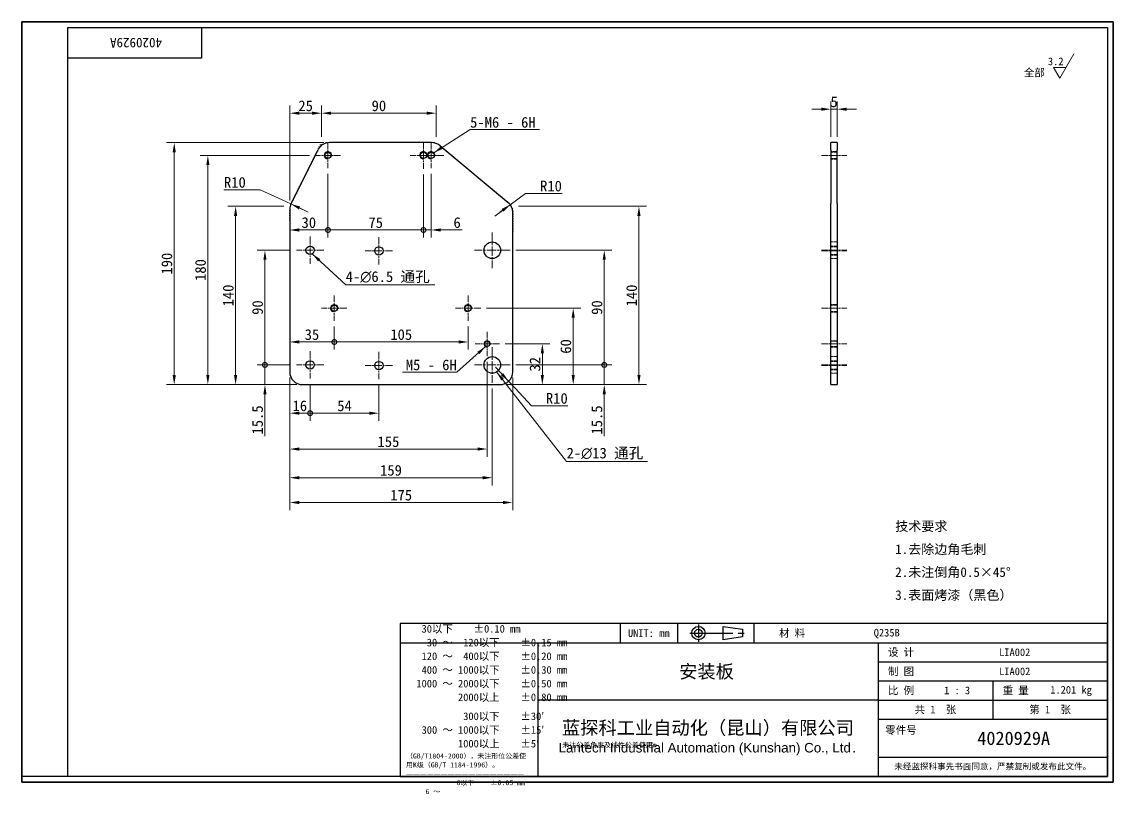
# Model space of a CAD drawing. Header units: millimetres. Extents: x 18 to 875, y 7 to 614.
import ezdxf
from ezdxf.enums import TextEntityAlignment as Align

# ---------------------------------------------------------------- set-up
doc = ezdxf.new("R2010")
doc.units = ezdxf.units.MM
doc.header["$LTSCALE"] = 3
for name, pattern in [('CHAIN', [0.3543, 0.2362, -0.0295, 0.0591, -0.0295]), ('DASHED', [0.2067, 0.1654, -0.0413]), ('DOTTED', [0.0482, 0.0069, -0.0413])]:
    doc.linetypes.add(name, pattern=pattern)
for name, color, linetype, lineweight in [('1', 7, 'Continuous', 18), ('可见 (ISO)', 7, 'Continuous', 25), ('可见窄的 (ISO)', 7, 'Continuous', 18), ('图框 (ISO)', 7, 'Continuous', 35), ('标题 (ISO)', 7, 'Continuous', 25), ('草图几何图元 (ISO)', 7, 'Continuous', 18)]:
    doc.layers.add(name, color=color, linetype=linetype, lineweight=lineweight)
for name, color, linetype, lineweight, true_color in [('中心标记 (ISO)', 1, 'CHAIN', 18, 0xc2ff0000), ('中心线 (ISO)', 1, 'CHAIN', 18, 0xc2ff0000), ('尺寸 (ISO)', 7, 'Continuous', 18, 0xc2008000), ('符号 (ISO)', 7, 'Continuous', 18, 0xc2008000), ('隐藏 (ISO)', 5, 'DASHED', 18, 0xc20000ff)]:
    doc.layers.add(name, color=color, linetype=linetype, lineweight=lineweight, true_color=true_color)
doc.styles.add('文本样式164', font='SimSun.ttf')
doc.styles.add('文本样式165', font='SimSun.ttf')
doc.styles.add('文本样式74', font='SimSun.ttf')
doc.styles.add('最新国标', font='simfang.ttf')
doc.styles.add('注释文本 (ISO)', font='simfang.ttf')
doc.dimstyles.new('默认 (GB)', dxfattribs={"dimscale": 3, "dimtxt": 2.8, "dimasz": 2.5, "dimexe": 2, "dimexo": 1.5, "dimgap": 0.5, "dimtad": 1, "dimtoh": 1, "dimdsep": 46, "dimtxsty": '最新国标', "dimcen": 0.09, "dimdle": 10, "dimaunit": 1, "dimadec": 3, "dimazin": 2, "dimtfac": 0.535714, "dimtmove": 0, "dimatfit": 3, "dimfxl": 1, "dimtolj": 1, "dimtzin": 0, "dimlwd": -1, "dimlwe": -1, "dimarcsym": 0})
doc.dimstyles.new('默认 (GB)$7', dxfattribs={"dimscale": 3, "dimtxt": 2.8, "dimasz": 2.5, "dimexe": 2, "dimexo": 1.5, "dimgap": 0.5, "dimtad": 1, "dimtoh": 1, "dimdsep": 46, "dimtxsty": '最新国标', "dimcen": 0.09, "dimdle": 10, "dimaunit": 1, "dimadec": 3, "dimazin": 2, "dimtfac": 0.535714, "dimtmove": 0, "dimatfit": 3, "dimfxl": 1, "dimtolj": 1, "dimtzin": 0, "dimlwd": -1, "dimlwe": -1, "dimarcsym": 0})

# ---------------------------------------------------------------- blocks, each defined once
blk = doc.blocks.new('图框 最新国标')
at = {"layer": '图框 (ISO)'}
for p, q in [((6, 7), (6, 204.5)), ((6, 204.5), (291.5, 204.5)), ((291.5, 204.5), (291.5, 5.5)), ((6, 7), (6, 5.5)), ((6, 7), (6, 5.5)), ((291.5, 5.5), (6, 5.5))]:
    blk.add_line(p, q, dxfattribs=at)
at = {"layer": '图框 (ISO)', "color": 7, "linetype": 'Continuous', "lineweight": 25}
for p, q in [((18, 203), (290, 203)), ((18, 7), (18, 203)), ((18, 203), (290, 203)), ((53, 203), (53, 195)), ((290, 203), (290, 7)), ((290, 203), (290, 7)), ((53, 195), (18, 195)), ((290, 7), (6, 7)), ((290, 7), (18, 7))]:
    blk.add_line(p, q, dxfattribs=at)
at = {"layer": '图框 (ISO)', "style": '文本样式74'}
blk.add_attdef('零件代号_001', (42.68, 200.25), '', height=2.5, rotation=180, dxfattribs=at)
blk = doc.blocks.new('标题栏 最新国标')
at = {"layer": '标题 (ISO)'}
for p, q in [((381.98, -183.84), (196.98, -183.84)), ((196.98, -183.84), (196.98, -223.84)), ((254.48, -183.84), (254.48, -188.84)), ((269.48, -183.84), (269.48, -188.84)), ((281.48, -188.09), (281.48, -184.59)), ((281.48, -184.59), (286.48, -185.34)), ((286.48, -185.34), (286.48, -187.34)), ((289.48, -183.84), (289.48, -188.84)), ((381.98, -223.84), (381.98, -183.84)), ((383.48, -183.84), (383.48, -225.34)), ((286.48, -187.34), (281.48, -188.09)), ((196.98, -188.84), (381.98, -188.84)), ((232.98, -188.84), (232.98, -223.84)), ((321.98, -188.84), (321.98, -223.84)), ((321.98, -193.84), (381.98, -193.84)), ((321.98, -198.84), (381.98, -198.84)), ((351.98, -198.84), (351.98, -208.84)), ((321.98, -203.84), (232.98, -203.84)), ((321.98, -203.84), (381.98, -203.84)), ((321.98, -208.84), (381.98, -208.84)), ((321.98, -218.84), (381.98, -218.84)), ((196.98, -223.84), (381.98, -223.84)), ((383.48, -225.34), (196.98, -225.34))]:
    blk.add_line(p, q, dxfattribs=at)
at = {"layer": '标题 (ISO)', "linetype": 'CHAIN', "ltscale": 5.000333}
blk.add_line((274.98, -184.09), (274.98, -188.59), dxfattribs=at)
at = {"layer": '标题 (ISO)', "linetype": 'CHAIN', "ltscale": 15.834605}
blk.add_line((272.73, -186.34), (286.98, -186.34), dxfattribs=at)
at = {"layer": '标题 (ISO)'}
for radius in [1.75, 1]:
    blk.add_circle((274.98, -186.34), radius, dxfattribs=at)
at = {"layer": '1', "style": '文本样式164'}
for s, p in [('UNIT: mm', (261.98, -186.34)), ('材 料', (299.48, -186.34)), ('设 计', (327.98, -191.34)), ('制 图', (327.98, -196.34)), ('比 例', (327.98, -201.34)), ('重 量', (357.98, -201.34)), ('共 1  张', (336.98, -206.34)), ('第 1  张', (366.98, -206.34))]:
    blk.add_text(s, height=2, dxfattribs=at).set_placement(p, align=Align.MIDDLE_CENTER)
at = {"layer": '标题 (ISO)', "char_height": 2, "style": '注释文本 (ISO)'}
for s, insert, attachment_point, line_spacing_factor in [('   30以下    ±0.10 mm\\P    30 ～  120以下    ±0.15 mm\\P   120 ～  400以下    ±0.20 mm\\P   400 ～ 1000以下    ±0.30 mm\\P  1000 ～ 2000以下    ±0.50 mm\\P          2000以上    ±0.80 mm\\P\\H0.38462x;\\P\\H2.6x;           300以下    ±30′\\P   300 ～ 1000以下    ±15′\\P          1000以上    ±5′}{\\fSimSun|b0|i0|c134|p2;\\H0.65x;      未注公差角度及线性公差使用m\\P（GB/T1804-2000），未注形位公差使\\P用K级（GB/T 1184-1996）。\\P—————————————————\\P             6以下    ±0.05 mm\\P     6 ～', (198.48, -206.34), 4, 1.075116), ('{\\fMicrosoft YaHei|b0|i0|c134|p34;\\H1.75x;蓝探科工业自动化（昆山）有限公司\\P\\fArial|b0|i0|c0|p34;\\H0.71429x;Lantech Industrial Automation (Kunshan) Co., Ltd\\fFangSong|b0|i0|c134|p49;.\\H1.15195x; }', (277.48, -213.84), 5, 0.978695)]:
    blk.add_mtext(s, dxfattribs=dict(at, insert=insert, attachment_point=attachment_point, line_spacing_factor=line_spacing_factor))
at = {"layer": '标题 (ISO)', "attachment_point": 5, "style": '注释文本 (ISO)'}
for s, insert, char_height in [('\\fFangSong|b0|i0;零件号', (327.98, -211.84), 2), ('\\fSimSun|b0|i0;{\\H1.6000;未经蓝探科事先书面同意，严禁复制或发布此文件。}', (351.98, -221.34), 1.6)]:
    blk.add_mtext(s, dxfattribs=dict(at, insert=insert, char_height=char_height))
at = {"layer": '标题 (ISO)'}
for tag, p, height, style in [('材料_001', (320.84, -187.21), 2, '注释文本 (ISO)'), ('设计人_001', (353.65, -192.33), 2, '注释文本 (ISO)'), ('库存编号_001', (269.94, -198.13), 3.5, '文本样式165'), ('设计人_001', (353.65, -197.33), 2, '注释文本 (ISO)'), ('视图比例_001', (339.26, -202.33), 2, '注释文本 (ISO)'), ('质量\\P3;_001', (367.02, -202.16), 2, '注释文本 (ISO)'), ('零件代号_001', (347.93, -215.59), 3.5, '文本样式165')]:
    blk.add_attdef(tag, p, '', height=height, dxfattribs=dict(at, style=style))
blk = doc.blocks.new('_DotSmall')
at = {"color": 0, "linetype": 'ByBlock', "const_width": 0.5}
blk.add_lwpolyline([(-0.0625, 0, 1), (0.0625, 0, 1)], format="xyb", close=True, dxfattribs=at)
blk = doc.blocks.new('*D5')
at = {"layer": 'Defpoints', "color": 0}
for p in [(228.23, 338.63), (244.23, 333.38), (244.23, 306.21)]:
    blk.add_point(p, dxfattribs=at)
at = {"layer": '尺寸 (ISO)', "color": 116, "true_color": 0x000000}
for p, q in [((228.23, 334.13), (228.23, 300.21)), ((244.23, 328.88), (244.23, 300.21)), ((235.73, 306.21), (244.23, 306.21))]:
    blk.add_line(p, q, dxfattribs=at)
blk.add_solid([(235.73, 307.46), (235.73, 304.96), (228.23, 306.21)], dxfattribs=at)
at = {"layer": '尺寸 (ISO)', "color": 116, "true_color": 0x000000, "xscale": 7.5, "yscale": 7.5, "zscale": 7.5}
blk.add_blockref('_DotSmall', (244.23, 306.21), dxfattribs=at)
at = {"layer": '尺寸 (ISO)', "insert": (236.2, 311.96), "char_height": 8.4, "attachment_point": 5, "style": '最新国标'}
blk.add_mtext('\\A1;16', dxfattribs=at)
blk = doc.blocks.new('*D7')
at = {"layer": 'Defpoints', "color": 0}
for p in [(244.23, 333.38), (298.23, 332.88), (298.23, 306.21)]:
    blk.add_point(p, dxfattribs=at)
at = {"layer": '尺寸 (ISO)', "color": 116, "true_color": 0x000000}
for p, q in [((244.23, 328.88), (244.23, 300.21)), ((298.23, 328.38), (298.23, 300.21)), ((244.23, 306.21), (290.73, 306.21))]:
    blk.add_line(p, q, dxfattribs=at)
blk.add_solid([(290.73, 307.46), (290.73, 304.96), (298.23, 306.21)], dxfattribs=at)
at = {"layer": '尺寸 (ISO)', "color": 116, "true_color": 0x000000, "xscale": 7.5, "yscale": 7.5, "zscale": 7.5, "rotation": 180}
blk.add_blockref('_DotSmall', (244.23, 306.21), dxfattribs=at)
at = {"layer": '尺寸 (ISO)', "insert": (271.26, 311.96), "char_height": 8.4, "attachment_point": 5, "style": '最新国标'}
blk.add_mtext('\\A1;54', dxfattribs=at)
blk = doc.blocks.new('*D8')
at = {"layer": 'Defpoints', "color": 0}
for p in [(263.23, 378.68), (263.23, 362.14), (228.23, 338.63)]:
    blk.add_point(p, dxfattribs=at)
at = {"layer": '尺寸 (ISO)', "color": 116, "true_color": 0x000000}
for p, q in [((263.23, 374.18), (263.23, 356.14)), ((235.73, 362.14), (263.23, 362.14))]:
    blk.add_line(p, q, dxfattribs=at)
blk.add_solid([(235.73, 363.39), (235.73, 360.89), (228.23, 362.14)], dxfattribs=at)
at = {"layer": '尺寸 (ISO)', "color": 116, "true_color": 0x000000, "xscale": 7.5, "yscale": 7.5, "zscale": 7.5}
blk.add_blockref('_DotSmall', (263.23, 362.14), dxfattribs=at)
at = {"layer": '尺寸 (ISO)', "insert": (245.7, 367.88), "char_height": 8.4, "attachment_point": 5, "style": '最新国标'}
blk.add_mtext('\\A1;35', dxfattribs=at)
blk = doc.blocks.new('*D9')
at = {"layer": 'Defpoints', "color": 0}
for p in [(263.23, 378.68), (368.23, 378.68), (368.23, 362.14)]:
    blk.add_point(p, dxfattribs=at)
at = {"layer": '尺寸 (ISO)', "color": 116, "true_color": 0x000000}
for p, q in [((263.23, 374.18), (263.23, 356.14)), ((368.23, 374.18), (368.23, 356.14)), ((263.23, 362.14), (360.73, 362.14))]:
    blk.add_line(p, q, dxfattribs=at)
blk.add_solid([(360.73, 363.39), (360.73, 360.89), (368.23, 362.14)], dxfattribs=at)
at = {"layer": '尺寸 (ISO)', "color": 116, "true_color": 0x000000, "xscale": 7.5, "yscale": 7.5, "zscale": 7.5, "rotation": 180}
blk.add_blockref('_DotSmall', (263.23, 362.14), dxfattribs=at)
at = {"layer": '尺寸 (ISO)', "insert": (315.76, 367.88), "char_height": 8.4, "attachment_point": 5, "style": '最新国标'}
blk.add_mtext('\\A1;105', dxfattribs=at)
blk = doc.blocks.new('*D10')
at = {"layer": 'Defpoints', "color": 0}
for p in [(383.23, 351.07), (228.23, 338.63), (383.23, 278.06)]:
    blk.add_point(p, dxfattribs=at)
at = {"layer": '尺寸 (ISO)', "color": 116, "true_color": 0x000000}
for p, q in [((383.23, 346.57), (383.23, 272.06)), ((228.23, 334.13), (228.23, 272.06)), ((235.73, 278.06), (375.73, 278.06))]:
    blk.add_line(p, q, dxfattribs=at)
for points in [[(235.73, 279.31), (235.73, 276.81), (228.23, 278.06)], [(375.73, 279.31), (375.73, 276.81), (383.23, 278.06)]]:
    blk.add_solid(points, dxfattribs=at)
at = {"layer": '尺寸 (ISO)', "insert": (305.73, 283.81), "char_height": 8.4, "attachment_point": 5, "style": '最新国标'}
blk.add_mtext('\\A1;155', dxfattribs=at)
blk = doc.blocks.new('*D11')
at = {"layer": 'Defpoints', "color": 0}
for p in [(228.23, 338.63), (387.23, 330.13), (387.23, 255.55)]:
    blk.add_point(p, dxfattribs=at)
at = {"layer": '尺寸 (ISO)', "color": 116, "true_color": 0x000000}
for p, q in [((228.23, 334.13), (228.23, 249.55)), ((387.23, 325.63), (387.23, 249.55)), ((235.73, 255.55), (379.73, 255.55))]:
    blk.add_line(p, q, dxfattribs=at)
for points in [[(235.73, 256.8), (235.73, 254.3), (228.23, 255.55)], [(379.73, 256.8), (379.73, 254.3), (387.23, 255.55)]]:
    blk.add_solid(points, dxfattribs=at)
at = {"layer": '尺寸 (ISO)', "insert": (307.73, 261.3), "char_height": 8.4, "attachment_point": 5, "style": '最新国标'}
blk.add_mtext('\\A1;159', dxfattribs=at)
blk = doc.blocks.new('*D12')
at = {"layer": 'Defpoints', "color": 0}
for p in [(208.79, 344.13), (233.48, 344.13), (238.23, 328.63)]:
    blk.add_point(p, dxfattribs=at)
at = {"layer": '尺寸 (ISO)', "color": 116, "true_color": 0x000000}
for p, q in [((208.79, 344.13), (208.79, 359.13)), ((228.98, 344.13), (202.79, 344.13)), ((208.79, 344.13), (208.79, 328.63)), ((233.73, 328.63), (202.79, 328.63)), ((208.79, 321.13), (208.79, 288.22))]:
    blk.add_line(p, q, dxfattribs=at)
blk.add_solid([(207.54, 321.13), (210.04, 321.13), (208.79, 328.63)], dxfattribs=at)
at = {"layer": '尺寸 (ISO)', "color": 116, "true_color": 0x000000, "xscale": 7.5, "yscale": 7.5, "zscale": 7.5, "rotation": 270}
blk.add_blockref('_DotSmall', (208.79, 344.13), dxfattribs=at)
at = {"layer": '尺寸 (ISO)', "insert": (203.02, 300.93), "char_height": 8.4, "attachment_point": 5, "rotation": 90, "style": '最新国标'}
blk.add_mtext('\\A1;15.5', dxfattribs=at)
blk = doc.blocks.new('*D13')
at = {"layer": 'Defpoints', "color": 0}
for p in [(208.79, 434.13), (233.48, 434.13), (233.48, 344.13)]:
    blk.add_point(p, dxfattribs=at)
at = {"layer": '尺寸 (ISO)', "color": 116, "true_color": 0x000000}
for p, q in [((228.98, 434.13), (202.79, 434.13)), ((208.79, 344.13), (208.79, 426.63)), ((228.98, 344.13), (202.79, 344.13))]:
    blk.add_line(p, q, dxfattribs=at)
blk.add_solid([(207.54, 426.63), (210.04, 426.63), (208.79, 434.13)], dxfattribs=at)
at = {"layer": '尺寸 (ISO)', "color": 116, "true_color": 0x000000, "xscale": 7.5, "yscale": 7.5, "zscale": 7.5, "rotation": 270}
blk.add_blockref('_DotSmall', (208.79, 344.13), dxfattribs=at)
at = {"layer": '尺寸 (ISO)', "insert": (203.04, 389.13), "char_height": 8.4, "attachment_point": 5, "rotation": 90, "style": '最新国标'}
blk.add_mtext('\\A1;90', dxfattribs=at)
blk = doc.blocks.new('*D14')
at = {"layer": 'Defpoints', "color": 0}
for p in [(185.77, 468.63), (228.23, 468.63), (238.23, 328.63)]:
    blk.add_point(p, dxfattribs=at)
at = {"layer": '尺寸 (ISO)', "color": 116, "true_color": 0x000000}
for p, q in [((223.73, 468.63), (179.77, 468.63)), ((185.77, 336.13), (185.77, 461.13)), ((233.73, 328.63), (179.77, 328.63))]:
    blk.add_line(p, q, dxfattribs=at)
for points in [[(184.52, 461.13), (187.02, 461.13), (185.77, 468.63)], [(184.52, 336.13), (187.02, 336.13), (185.77, 328.63)]]:
    blk.add_solid(points, dxfattribs=at)
at = {"layer": '尺寸 (ISO)', "insert": (180.02, 398.63), "char_height": 8.4, "attachment_point": 5, "rotation": 90, "style": '最新国标'}
blk.add_mtext('\\A1;140', dxfattribs=at)
blk = doc.blocks.new('*D15')
at = {"layer": 'Defpoints', "color": 0}
for p in [(164, 508.63), (248.27, 508.63), (238.23, 328.63)]:
    blk.add_point(p, dxfattribs=at)
at = {"layer": '尺寸 (ISO)', "color": 116, "true_color": 0x000000}
for p, q in [((243.77, 508.63), (158, 508.63)), ((164, 336.13), (164, 501.13)), ((233.73, 328.63), (158, 328.63))]:
    blk.add_line(p, q, dxfattribs=at)
for points in [[(162.75, 501.13), (165.25, 501.13), (164, 508.63)], [(162.75, 336.13), (165.25, 336.13), (164, 328.63)]]:
    blk.add_solid(points, dxfattribs=at)
at = {"layer": '尺寸 (ISO)', "insert": (158.26, 418.63), "char_height": 8.4, "attachment_point": 5, "rotation": 90, "style": '最新国标'}
blk.add_mtext('\\A1;180', dxfattribs=at)
blk = doc.blocks.new('*D16')
at = {"layer": 'Defpoints', "color": 0}
for p in [(392.79, 360.63), (426.51, 360.63), (393.23, 328.63)]:
    blk.add_point(p, dxfattribs=at)
at = {"layer": '尺寸 (ISO)', "color": 116, "true_color": 0x000000}
for p, q in [((397.29, 360.63), (432.51, 360.63)), ((426.51, 336.13), (426.51, 353.13)), ((397.73, 328.63), (432.51, 328.63))]:
    blk.add_line(p, q, dxfattribs=at)
for points in [[(425.26, 353.13), (427.76, 353.13), (426.51, 360.63)], [(425.26, 336.13), (427.76, 336.13), (426.51, 328.63)]]:
    blk.add_solid(points, dxfattribs=at)
at = {"layer": '尺寸 (ISO)', "insert": (420.76, 344.63), "char_height": 8.4, "attachment_point": 5, "rotation": 90, "style": '最新国标'}
blk.add_mtext('\\A1;32', dxfattribs=at)
blk = doc.blocks.new('*D17')
at = {"layer": 'Defpoints', "color": 0}
for p in [(401.23, 344.13), (475.12, 344.13), (393.23, 328.63)]:
    blk.add_point(p, dxfattribs=at)
at = {"layer": '尺寸 (ISO)', "color": 116, "true_color": 0x000000}
for p, q in [((475.12, 344.13), (475.12, 359.13)), ((405.73, 344.13), (481.12, 344.13)), ((475.12, 344.13), (475.12, 328.63)), ((397.73, 328.63), (481.12, 328.63)), ((475.12, 321.13), (475.12, 288.19))]:
    blk.add_line(p, q, dxfattribs=at)
blk.add_solid([(473.87, 321.13), (476.37, 321.13), (475.12, 328.63)], dxfattribs=at)
at = {"layer": '尺寸 (ISO)', "color": 116, "true_color": 0x000000, "xscale": 7.5, "yscale": 7.5, "zscale": 7.5, "rotation": 270}
blk.add_blockref('_DotSmall', (475.12, 344.13), dxfattribs=at)
at = {"layer": '尺寸 (ISO)', "insert": (469.35, 300.89), "char_height": 8.4, "attachment_point": 5, "rotation": 90, "style": '最新国标'}
blk.add_mtext('\\A1;15.5', dxfattribs=at)
blk = doc.blocks.new('*D18')
at = {"layer": 'Defpoints', "color": 0}
for p in [(401.23, 434.13), (475.12, 434.13), (401.23, 344.13)]:
    blk.add_point(p, dxfattribs=at)
at = {"layer": '尺寸 (ISO)', "color": 116, "true_color": 0x000000}
for p, q in [((405.73, 434.13), (481.12, 434.13)), ((475.12, 344.13), (475.12, 426.63)), ((405.73, 344.13), (481.12, 344.13))]:
    blk.add_line(p, q, dxfattribs=at)
blk.add_solid([(473.87, 426.63), (476.37, 426.63), (475.12, 434.13)], dxfattribs=at)
at = {"layer": '尺寸 (ISO)', "color": 116, "true_color": 0x000000, "xscale": 7.5, "yscale": 7.5, "zscale": 7.5, "rotation": 270}
blk.add_blockref('_DotSmall', (475.12, 344.13), dxfattribs=at)
at = {"layer": '尺寸 (ISO)', "insert": (469.37, 389.13), "char_height": 8.4, "attachment_point": 5, "rotation": 90, "style": '最新国标'}
blk.add_mtext('\\A1;90', dxfattribs=at)
blk = doc.blocks.new('*D19')
at = {"layer": 'Defpoints', "color": 0}
for p in [(403.23, 468.63), (502.34, 468.63), (393.23, 328.63)]:
    blk.add_point(p, dxfattribs=at)
at = {"layer": '尺寸 (ISO)', "color": 116, "true_color": 0x000000}
for p, q in [((407.73, 468.63), (508.34, 468.63)), ((502.34, 336.13), (502.34, 461.13)), ((397.73, 328.63), (508.34, 328.63))]:
    blk.add_line(p, q, dxfattribs=at)
for points in [[(501.09, 461.13), (503.59, 461.13), (502.34, 468.63)], [(501.09, 336.13), (503.59, 336.13), (502.34, 328.63)]]:
    blk.add_solid(points, dxfattribs=at)
at = {"layer": '尺寸 (ISO)', "insert": (496.59, 398.63), "char_height": 8.4, "attachment_point": 5, "rotation": 90, "style": '最新国标'}
blk.add_mtext('\\A1;140', dxfattribs=at)
blk = doc.blocks.new('*D20')
at = {"layer": 'Defpoints', "color": 0}
for p in [(137.62, 518.63), (259.41, 518.63), (238.23, 328.63)]:
    blk.add_point(p, dxfattribs=at)
at = {"layer": '尺寸 (ISO)', "color": 116, "true_color": 0x000000}
for p, q in [((254.91, 518.63), (131.62, 518.63)), ((137.62, 336.13), (137.62, 511.13)), ((233.73, 328.63), (131.62, 328.63))]:
    blk.add_line(p, q, dxfattribs=at)
for points in [[(136.37, 511.13), (138.87, 511.13), (137.62, 518.63)], [(136.37, 336.13), (138.87, 336.13), (137.62, 328.63)]]:
    blk.add_solid(points, dxfattribs=at)
at = {"layer": '尺寸 (ISO)', "insert": (131.87, 423.63), "char_height": 8.4, "attachment_point": 5, "rotation": 90, "style": '最新国标'}
blk.add_mtext('\\A1;190', dxfattribs=at)
blk = doc.blocks.new('*D21')
at = {"layer": 'Defpoints', "color": 0}
for p in [(253.23, 541.76), (253.23, 518.63), (228.23, 468.63)]:
    blk.add_point(p, dxfattribs=at)
at = {"layer": '尺寸 (ISO)', "color": 116, "true_color": 0x000000}
for p, q in [((228.23, 473.13), (228.23, 547.76)), ((235.73, 541.76), (245.73, 541.76)), ((253.23, 523.13), (253.23, 547.76))]:
    blk.add_line(p, q, dxfattribs=at)
for points in [[(235.73, 543.01), (235.73, 540.51), (228.23, 541.76)], [(245.73, 543.01), (245.73, 540.51), (253.23, 541.76)]]:
    blk.add_solid(points, dxfattribs=at)
at = {"layer": '尺寸 (ISO)', "insert": (240.73, 547.5), "char_height": 8.4, "attachment_point": 5, "style": '最新国标'}
blk.add_mtext('\\A1;25', dxfattribs=at)
blk = doc.blocks.new('*D22')
at = {"layer": 'Defpoints', "color": 0}
for p in [(343.23, 541.76), (253.23, 518.63), (343.23, 518.63)]:
    blk.add_point(p, dxfattribs=at)
at = {"layer": '尺寸 (ISO)', "color": 116, "true_color": 0x000000}
for p, q in [((253.23, 523.13), (253.23, 547.76)), ((260.73, 541.76), (335.73, 541.76)), ((343.23, 523.13), (343.23, 547.76))]:
    blk.add_line(p, q, dxfattribs=at)
for points in [[(260.73, 543.01), (260.73, 540.51), (253.23, 541.76)], [(335.73, 543.01), (335.73, 540.51), (343.23, 541.76)]]:
    blk.add_solid(points, dxfattribs=at)
at = {"layer": '尺寸 (ISO)', "insert": (298.23, 547.5), "char_height": 8.4, "attachment_point": 5, "style": '最新国标'}
blk.add_mtext('\\A1;90', dxfattribs=at)
blk = doc.blocks.new('*D23')
at = {"layer": 'Defpoints', "color": 0}
for p in [(657.96, 544.9), (652.96, 518.63), (657.96, 518.63)]:
    blk.add_point(p, dxfattribs=at)
at = {"layer": '尺寸 (ISO)', "color": 116, "true_color": 0x000000}
for p, q in [((652.96, 523.13), (652.96, 550.9)), ((657.96, 523.13), (657.96, 550.9)), ((645.46, 544.9), (637.96, 544.9)), ((652.96, 544.9), (657.96, 544.9)), ((665.46, 544.9), (672.96, 544.9))]:
    blk.add_line(p, q, dxfattribs=at)
for points in [[(645.46, 546.15), (645.46, 543.65), (652.96, 544.9)], [(665.46, 546.15), (665.46, 543.65), (657.96, 544.9)]]:
    blk.add_solid(points, dxfattribs=at)
at = {"layer": '尺寸 (ISO)', "insert": (655.46, 550.64), "char_height": 8.4, "attachment_point": 5, "style": '最新国标'}
blk.add_mtext('\\A1;5', dxfattribs=at)
blk = doc.blocks.new('表面粗糙度标识符号1')
at = {"layer": '符号 (ISO)'}
for p, q in [((277.54, 189.75), (281.24, 196.15)), ((275.93, 192.55), (277.54, 189.75)), ((275.93, 192.55), (279.16, 192.55))]:
    blk.add_line(p, q, dxfattribs=at)
at = {"layer": '符号 (ISO)', "char_height": 2, "attachment_point": 7, "style": '注释文本 (ISO)'}
for s, insert in [('3.2', (274.43, 193.11)), ('全部 ', (268.15, 189.99))]:
    blk.add_mtext(s, dxfattribs=dict(at, insert=insert))
blk = doc.blocks.new('*D25')
at = {"layer": 'Defpoints', "color": 0}
for p in [(393.23, 463.95), (401.28, 469.87)]:
    blk.add_point(p, dxfattribs=at)
at = {"layer": '尺寸 (ISO)', "color": 116, "true_color": 0x000000}
for p, q in [((401.28, 469.87), (407.33, 474.31)), ((413.37, 478.75), (407.33, 474.31)), ((442.02, 478.75), (413.37, 478.75)), ((395.24, 465.43), (389.2, 460.99)), ((393.23, 463.95), (401.28, 469.87))]:
    blk.add_line(p, q, dxfattribs=at)
blk.add_solid([(394.5, 466.44), (395.98, 464.42), (401.28, 469.87)], dxfattribs=at)
at = {"layer": '尺寸 (ISO)', "insert": (433.3, 484.5), "char_height": 8.4, "attachment_point": 5, "style": '最新国标'}
blk.add_mtext('\\A1;R10', dxfattribs=at)
blk = doc.blocks.new('*D26')
at = {"layer": 'Defpoints', "color": 0}
for p in [(378.19, 388.63), (450.73, 388.63), (393.23, 328.63)]:
    blk.add_point(p, dxfattribs=at)
at = {"layer": '尺寸 (ISO)', "color": 116, "true_color": 0x000000}
for p, q in [((382.69, 388.63), (456.73, 388.63)), ((450.73, 336.13), (450.73, 381.13)), ((397.73, 328.63), (456.73, 328.63))]:
    blk.add_line(p, q, dxfattribs=at)
for points in [[(449.48, 381.13), (451.98, 381.13), (450.73, 388.63)], [(449.48, 336.13), (451.98, 336.13), (450.73, 328.63)]]:
    blk.add_solid(points, dxfattribs=at)
at = {"layer": '尺寸 (ISO)', "insert": (444.98, 358.63), "char_height": 8.4, "attachment_point": 5, "rotation": 90, "style": '最新国标'}
blk.add_mtext('\\A1;60', dxfattribs=at)
blk = doc.blocks.new('*D27')
at = {"layer": 'Defpoints', "color": 0}
for p in [(393.23, 338.63), (400.04, 331.31)]:
    blk.add_point(p, dxfattribs=at)
at = {"layer": '尺寸 (ISO)', "color": 116, "true_color": 0x000000}
for p, q in [((394.93, 336.8), (389.82, 342.3)), ((393.23, 338.63), (400.04, 331.31)), ((400.04, 331.31), (405.14, 325.82)), ((417.94, 312.06), (405.14, 325.82)), ((446.58, 312.06), (417.94, 312.06))]:
    blk.add_line(p, q, dxfattribs=at)
blk.add_solid([(395.84, 337.65), (394.01, 335.95), (400.04, 331.31)], dxfattribs=at)
at = {"layer": '尺寸 (ISO)', "insert": (437.87, 317.81), "char_height": 8.4, "attachment_point": 5, "style": '最新国标'}
blk.add_mtext('\\A1;R10', dxfattribs=at)
blk = doc.blocks.new('*D28')
at = {"layer": 'Defpoints', "color": 0}
for p in [(228.23, 338.63), (403.23, 338.63), (403.23, 236.08)]:
    blk.add_point(p, dxfattribs=at)
at = {"layer": '尺寸 (ISO)', "color": 116, "true_color": 0x000000}
for p, q in [((228.23, 334.13), (228.23, 230.08)), ((403.23, 334.13), (403.23, 230.08)), ((235.73, 236.08), (395.73, 236.08))]:
    blk.add_line(p, q, dxfattribs=at)
for points in [[(235.73, 237.33), (235.73, 234.83), (228.23, 236.08)], [(395.73, 237.33), (395.73, 234.83), (403.23, 236.08)]]:
    blk.add_solid(points, dxfattribs=at)
at = {"layer": '尺寸 (ISO)', "insert": (315.73, 241.83), "char_height": 8.4, "attachment_point": 5, "style": '最新国标'}
blk.add_mtext('\\A1;175', dxfattribs=at)
blk = doc.blocks.new('*D29')
at = {"layer": 'Defpoints', "color": 0}
for p in [(229.16, 470.49), (238.23, 466.27)]:
    blk.add_point(p, dxfattribs=at)
at = {"layer": '尺寸 (ISO)', "color": 116, "true_color": 0x000000}
for p, q in [((176.5, 481.66), (205.14, 481.66)), ((205.14, 481.66), (222.36, 473.65)), ((229.16, 470.49), (222.36, 473.65)), ((238.23, 466.27), (229.16, 470.49)), ((235.96, 467.33), (242.76, 464.17))]:
    blk.add_line(p, q, dxfattribs=at)
blk.add_solid([(236.49, 468.46), (235.43, 466.19), (229.16, 470.49)], dxfattribs=at)
at = {"layer": '尺寸 (ISO)', "insert": (185.21, 487.41), "char_height": 8.4, "attachment_point": 5, "style": '最新国标'}
blk.add_mtext('\\A1;R10', dxfattribs=at)
blk = doc.blocks.new('*D30')
at = {"layer": 'Defpoints', "color": 0}
for p in [(258.23, 498.68), (228.23, 457.81), (258.23, 450.06)]:
    blk.add_point(p, dxfattribs=at)
at = {"layer": '尺寸 (ISO)', "color": 116, "true_color": 0x000000}
for p, q in [((258.23, 494.18), (258.23, 444.06)), ((228.23, 453.31), (228.23, 444.06)), ((235.73, 450.06), (258.23, 450.06))]:
    blk.add_line(p, q, dxfattribs=at)
blk.add_solid([(235.73, 451.31), (235.73, 448.81), (228.23, 450.06)], dxfattribs=at)
at = {"layer": '尺寸 (ISO)', "color": 116, "true_color": 0x000000, "xscale": 7.5, "yscale": 7.5, "zscale": 7.5}
blk.add_blockref('_DotSmall', (258.23, 450.06), dxfattribs=at)
at = {"layer": '尺寸 (ISO)', "insert": (243.23, 455.81), "char_height": 8.4, "attachment_point": 5, "style": '最新国标'}
blk.add_mtext('\\A1;30', dxfattribs=at)
blk = doc.blocks.new('*D31')
at = {"layer": 'Defpoints', "color": 0}
for p in [(258.23, 498.68), (333.23, 498.13), (333.23, 450.06)]:
    blk.add_point(p, dxfattribs=at)
at = {"layer": '尺寸 (ISO)', "color": 116, "true_color": 0x000000}
for p, q in [((258.23, 494.18), (258.23, 444.06)), ((333.23, 493.63), (333.23, 444.06)), ((258.23, 450.06), (333.23, 450.06))]:
    blk.add_line(p, q, dxfattribs=at)
at = {"layer": '尺寸 (ISO)', "color": 116, "true_color": 0x000000, "xscale": 7.5, "yscale": 7.5, "zscale": 7.5, "rotation": 180}
blk.add_blockref('_DotSmall', (258.23, 450.06), dxfattribs=at)
at = {"layer": '尺寸 (ISO)', "color": 116, "true_color": 0x000000, "xscale": 7.5, "yscale": 7.5, "zscale": 7.5}
blk.add_blockref('_DotSmall', (333.23, 450.06), dxfattribs=at)
at = {"layer": '尺寸 (ISO)', "insert": (295.73, 455.81), "char_height": 8.4, "attachment_point": 5, "style": '最新国标'}
blk.add_mtext('\\A1;75', dxfattribs=at)
blk = doc.blocks.new('*D32')
at = {"layer": 'Defpoints', "color": 0}
for p in [(333.23, 498.13), (339.23, 498.68), (339.23, 450.06)]:
    blk.add_point(p, dxfattribs=at)
at = {"layer": '尺寸 (ISO)', "color": 116, "true_color": 0x000000}
for p, q in [((333.23, 493.63), (333.23, 444.06)), ((339.23, 494.18), (339.23, 444.06)), ((333.23, 450.06), (325.73, 450.06)), ((333.23, 450.06), (339.23, 450.06)), ((346.73, 450.06), (363.6, 450.06))]:
    blk.add_line(p, q, dxfattribs=at)
blk.add_solid([(346.73, 451.31), (346.73, 448.81), (339.23, 450.06)], dxfattribs=at)
at = {"layer": '尺寸 (ISO)', "color": 116, "true_color": 0x000000, "xscale": 7.5, "yscale": 7.5, "zscale": 7.5}
blk.add_blockref('_DotSmall', (333.23, 450.06), dxfattribs=at)
at = {"layer": '尺寸 (ISO)', "insert": (359.63, 455.81), "char_height": 8.4, "attachment_point": 5, "style": '最新国标'}
blk.add_mtext('\\A1;6', dxfattribs=at)

msp = doc.modelspace()

# ---------------------------------------------------------------- linework, layer by layer
at = {"layer": '中心标记 (ISO)', "ltscale": 7.377206}
for p, q in [((258.227, 518.593), (258.227, 498.676)), ((339.227, 518.593), (339.227, 498.676)), ((268.185, 508.634), (248.268, 508.634)), ((349.185, 508.634), (329.268, 508.634)), ((263.227, 398.593), (263.227, 378.676)), ((368.227, 398.593), (368.227, 378.676)), ((273.185, 388.634), (253.268, 388.634)), ((378.185, 388.634), (358.268, 388.634))]:
    msp.add_line(p, q, dxfattribs=at)
at = {"layer": '中心标记 (ISO)', "ltscale": 7.778352}
for p, q in [((333.227, 519.134), (333.227, 498.134)), ((343.727, 508.634), (322.727, 508.634))]:
    msp.add_line(p, q, dxfattribs=at)
at = {"layer": '中心标记 (ISO)', "ltscale": 10.371169}
for p, q in [((387.227, 448.134), (387.227, 420.134)), ((401.227, 434.134), (373.227, 434.134)), ((387.227, 358.134), (387.227, 330.134)), ((401.227, 344.134), (373.227, 344.134))]:
    msp.add_line(p, q, dxfattribs=at)
at = {"layer": '中心标记 (ISO)', "ltscale": 7.963553}
for p, q in [((244.227, 444.884), (244.227, 423.384)), ((298.227, 444.384), (298.227, 422.884)), ((254.977, 434.134), (233.477, 434.134)), ((308.977, 433.634), (287.477, 433.634)), ((244.227, 354.884), (244.227, 333.384)), ((298.227, 354.384), (298.227, 332.884)), ((254.977, 344.134), (233.477, 344.134)), ((308.977, 343.634), (287.477, 343.634))]:
    msp.add_line(p, q, dxfattribs=at)
at = {"layer": '中心标记 (ISO)', "ltscale": 7.087181}
for p, q in [((383.227, 370.201), (383.227, 351.067)), ((392.794, 360.634), (373.66, 360.634))]:
    msp.add_line(p, q, dxfattribs=at)
at = {"layer": '中心线 (ISO)', "ltscale": 7.407949}
for p, q in [((645.463, 508.634), (665.463, 508.634)), ((645.463, 508.634), (665.463, 508.634)), ((645.463, 434.134), (665.463, 434.134)), ((645.463, 433.634), (665.463, 433.634)), ((645.463, 388.634), (665.463, 388.634)), ((645.463, 360.634), (665.463, 360.634)), ((645.463, 344.134), (665.463, 344.134)), ((645.463, 343.634), (665.463, 343.634))]:
    msp.add_line(p, q, dxfattribs=at)
at = {"layer": '可见 (ISO)'}
for p, q in [((339.606, 518.634), (259.407, 518.634)), ((346.008, 516.316), (399.629, 471.633)), ((652.963, 513.106), (652.963, 518.634)), ((657.963, 518.634), (652.963, 518.634)), ((657.963, 518.634), (657.963, 513.106)), ((229.282, 470.746), (250.463, 513.106)), ((652.963, 513.106), (652.963, 470.746)), ((657.963, 470.746), (657.963, 513.106)), ((228.227, 466.273), (228.227, 338.634)), ((403.227, 338.634), (403.227, 463.95)), ((652.963, 466.273), (652.963, 470.746)), ((652.963, 338.634), (652.963, 466.273)), ((657.963, 470.746), (657.963, 466.273)), ((657.963, 466.273), (657.963, 338.634)), ((652.963, 328.634), (652.963, 338.634)), ((657.963, 338.634), (657.963, 328.634)), ((238.227, 328.634), (393.227, 328.634)), ((652.963, 328.634), (657.963, 328.634))]:
    msp.add_line(p, q, dxfattribs=at)
for centre, radius in [((258.227, 508.634), 2.458), ((333.227, 508.634), 2.458), ((339.227, 508.634), 2.458), ((244.227, 434.134), 3.25), ((298.227, 433.634), 3.25), ((387.227, 434.134), 6.5), ((263.227, 388.634), 2.458), ((368.227, 388.634), 2.458), ((383.227, 360.634), 2.067), ((244.227, 344.134), 3.25), ((298.227, 343.634), 3.25), ((387.227, 344.134), 6.5)]:
    msp.add_circle(centre, radius, dxfattribs=at)
for centre, start, end in [((259.407, 508.634), 90, 153.434949), ((339.606, 508.634), 50.194429, 90), ((393.227, 463.95), 0, 50.194429), ((238.227, 466.273), 153.434949, 180), ((238.227, 338.634), 180, 270), ((393.227, 338.634), 270, 0)]:
    msp.add_arc(centre, 10, start, end, dxfattribs=at)
at = {"layer": '可见窄的 (ISO)'}
for centre, radius in [((258.227, 508.634), 3), ((333.227, 508.634), 3), ((339.227, 508.634), 3), ((263.227, 388.634), 3), ((368.227, 388.634), 3), ((383.227, 360.634), 2.5)]:
    msp.add_arc(centre, radius, 350, 260, dxfattribs=at)
at = {"layer": '草图几何图元 (ISO)', "linetype": 'DOTTED', "ltscale": 12.795153}
msp.add_line((242.47, 497.121), (253.227, 518.634), dxfattribs=at)
at = {"layer": '草图几何图元 (ISO)', "linetype": 'DOTTED', "ltscale": 12.341027}
msp.add_line((265.718, 518.634), (253.227, 518.634), dxfattribs=at)
at = {"layer": '草图几何图元 (ISO)', "linetype": 'DOTTED', "ltscale": 12.786173}
msp.add_line((317.342, 518.634), (343.227, 518.634), dxfattribs=at)
at = {"layer": '草图几何图元 (ISO)', "linetype": 'DOTTED', "ltscale": 13.387301}
msp.add_line((358.098, 506.241), (343.227, 518.634), dxfattribs=at)
at = {"layer": '草图几何图元 (ISO)', "linetype": 'DOTTED', "ltscale": 13.432847}
msp.add_line((236.913, 486.007), (228.227, 468.634), dxfattribs=at)
at = {"layer": '草图几何图元 (ISO)', "linetype": 'DOTTED', "ltscale": 13.279146}
msp.add_line((387.001, 482.156), (403.227, 468.634), dxfattribs=at)
at = {"layer": '草图几何图元 (ISO)', "linetype": 'DOTTED', "ltscale": 12.47499}
msp.add_line((228.227, 457.811), (228.227, 468.634), dxfattribs=at)
at = {"layer": '草图几何图元 (ISO)', "linetype": 'DOTTED', "ltscale": 13.480946}
msp.add_line((403.227, 449.141), (403.227, 468.634), dxfattribs=at)
at = {"layer": '隐藏 (ISO)', "ltscale": 3.174394}
for p, q in [((657.963, 511.634), (652.963, 511.634)), ((652.963, 511.093), (657.963, 511.093)), ((652.963, 506.176), (657.963, 506.176)), ((652.963, 505.634), (657.963, 505.634)), ((652.963, 440.634), (657.963, 440.634)), ((652.963, 437.384), (657.963, 437.384)), ((652.963, 436.884), (657.963, 436.884)), ((652.963, 430.884), (657.963, 430.884)), ((652.963, 430.384), (657.963, 430.384)), ((652.963, 427.634), (657.963, 427.634)), ((657.963, 391.634), (652.963, 391.634)), ((652.963, 391.093), (657.963, 391.093)), ((652.963, 386.176), (657.963, 386.176)), ((652.963, 385.634), (657.963, 385.634)), ((657.963, 363.134), (652.963, 363.134)), ((652.963, 362.701), (657.963, 362.701)), ((652.963, 358.567), (657.963, 358.567)), ((652.963, 358.134), (657.963, 358.134)), ((652.963, 350.634), (657.963, 350.634)), ((652.963, 347.384), (657.963, 347.384)), ((652.963, 346.884), (657.963, 346.884)), ((652.963, 340.884), (657.963, 340.884)), ((652.963, 340.384), (657.963, 340.384)), ((652.963, 337.634), (657.963, 337.634))]:
    msp.add_line(p, q, dxfattribs=at)

# ---------------------------------------------------------------- block references
at = {"xscale": 3, "yscale": 3, "zscale": 3}
msp.add_blockref('图框 最新国标', (0, 0), dxfattribs=at).add_auto_attribs({'零件代号_001': '4020929A'})
ref = msp.add_blockref('标题栏 最新国标', (-275.948, 692.533), dxfattribs=dict(xscale=3, yscale=3, zscale=3))
ref.add_attrib('零件代号_001', '4020929A', (767.849, 45.75), dxfattribs={"layer": '标题 (ISO)', "height": 10.5, "style": '文本样式165'})
ref.add_attrib('库存编号_001', '安装板', (533.887, 98.133), dxfattribs={"layer": '标题 (ISO)', "height": 10.5, "style": '文本样式165'})
ref.add_attrib('质量\\P3;_001', '1.201 kg', (825.12, 86.049), dxfattribs={"layer": '标题 (ISO)', "height": 6, "style": '注释文本 (ISO)'})
ref.add_attrib('视图比例_001', '1 : 3', (741.84, 85.551), dxfattribs={"layer": '标题 (ISO)', "height": 6, "style": '注释文本 (ISO)'})
ref.add_attrib('设计人_001', 'LIA002', (785.006, 115.534), dxfattribs={"layer": '标题 (ISO)', "height": 6, "style": '注释文本 (ISO)'})
ref.add_attrib('设计人_001', 'LIA002', (785.006, 100.534), dxfattribs={"layer": '标题 (ISO)', "height": 6, "style": '注释文本 (ISO)'})
ref.add_attrib('材料_001', 'Q235B', (686.58, 130.894), dxfattribs={"layer": '标题 (ISO)', "height": 6, "style": '注释文本 (ISO)'})
at = {"layer": '符号 (ISO)', "xscale": 3, "yscale": 3, "zscale": 3}
msp.add_blockref('表面粗糙度标识符号1', (0, 0), dxfattribs=at)

# ---------------------------------------------------------------- texts
at = {"layer": '符号 (ISO)'}
for s, insert, char_height, width, attachment_point, line_spacing_factor, style in [('5-M6 - 6H', (369.827, 530.282), 8.4, 57.15537, 7, 0.49, '最新国标'), ('4-\\fAIGDT|b0|i0;{\\H8.4000;n}\\fFangSong|b0|i0;{\\H8.4000;6.5 通孔}', (272.201, 408.336), 8.4, 73.01361, 7, 0.49, '最新国标'), ('M5 - 6H', (359.338, 339.824), 8.4, 44.45417, 9, 0.49, '最新国标'), ('2-\\fAIGDT|b0|i0;{\\H8.4000;n}\\fFangSong|b0|i0;{\\H8.4000;13 通孔}', (445.539, 269.793), 8.4, 66.66302, 7, 0.49, '最新国标'), ('\\fFangSong|b0|i0;{\\H7.5000;技术要求\\P}\\fFangSong|b0|i0;{\\H7.5000;1.去除边角毛刺\\P}\\fFangSong|b0|i0;{\\H7.5000;2.未注倒角0.5×45°\\P}\\fFangSong|b0|i0;{\\H7.5000;3.表面烤漆（黑色）}', (703.449, 189.947), 7.5, 106.66667, 4, 1.441304, '注释文本 (ISO)')]:
    msp.add_mtext(s, dxfattribs=dict(at, insert=insert, char_height=char_height, width=width, attachment_point=attachment_point, line_spacing_factor=line_spacing_factor, style=style))

# ---------------------------------------------------------------- dimensions: what is measured, and where the dimension line sits
at = {"layer": '尺寸 (ISO)', "color": 116, "true_color": 0x00803f}
for base, p1, p2, angle, override, picture, middle in [((253.227, 541.755), (228.227, 468.634), (253.227, 518.634), 180, {"dimgap": 0.5, "dimtoh": 0, "dimdec": 2, "dimtol": 0, "dimlim": 0, "dimtp": 0, "dimtm": 0, "dimtdec": 2, "dimtofl": 0, "dimatfit": 1}, '*D21', (240.727, 541.755)), ((343.227, 541.755), (253.227, 518.634), (343.227, 518.634), 180, {"dimgap": 0.5, "dimtoh": 0, "dimdec": 2, "dimtol": 0, "dimlim": 0, "dimtp": 0, "dimtm": 0, "dimtdec": 2, "dimtofl": 0, "dimatfit": 1}, '*D22', (298.227, 541.755)), ((657.963, 544.895), (652.963, 518.634), (657.963, 518.634), 180, {"dimgap": 0.5, "dimtoh": 0, "dimdec": 2, "dimtol": 0, "dimlim": 0, "dimtp": 0, "dimtm": 0, "dimtdec": 2, "dimtofl": 1, "dimatfit": 1}, '*D23', (655.463, 544.895)), ((137.616, 518.634), (238.227, 328.634), (259.407, 518.634), 270, {"dimgap": 0.5, "dimtoh": 0, "dimdec": 2, "dimtol": 0, "dimlim": 0, "dimtp": 0, "dimtm": 0, "dimtdec": 2, "dimtofl": 0, "dimatfit": 1}, '*D20', (137.616, 423.634)), ((164.005, 508.634), (238.227, 328.634), (248.268, 508.634), 270, {"dimgap": 0.5, "dimtoh": 0, "dimdec": 2, "dimtol": 0, "dimlim": 0, "dimtp": 0, "dimtm": 0, "dimtdec": 2, "dimtofl": 0, "dimatfit": 1}, '*D15', (164.005, 418.634)), ((258.227, 450.062), (228.227, 457.811), (258.227, 498.676), 180, {"dimgap": 0.5, "dimtoh": 0, "dimdec": 2, "dimblk2": 'DotSmall', "dimsah": 1, "dimdle": 0, "dimtol": 0, "dimlim": 0, "dimtp": 0, "dimtm": 0, "dimtdec": 2, "dimtofl": 0, "dimatfit": 1}, '*D30', (243.227, 450.062)), ((333.227, 450.062), (258.227, 498.676), (333.227, 498.134), 180, {"dimgap": 0.5, "dimtoh": 0, "dimdec": 2, "dimblk1": 'DotSmall', "dimblk2": 'DotSmall', "dimsah": 1, "dimdle": 0, "dimtol": 0, "dimlim": 0, "dimtp": 0, "dimtm": 0, "dimtdec": 2, "dimtofl": 0, "dimatfit": 1}, '*D31', (295.727, 450.062)), ((339.227, 450.062), (333.227, 498.134), (339.227, 498.676), 180, {"dimgap": 0.5, "dimtoh": 0, "dimdec": 2, "dimblk1": 'DotSmall', "dimsah": 1, "dimdle": 0, "dimtol": 0, "dimlim": 0, "dimtp": 0, "dimtm": 0, "dimtdec": 2, "dimtofl": 1, "dimatfit": 1}, '*D32', (359.632, 450.062)), ((185.765, 468.634), (238.227, 328.634), (228.227, 468.634), 270, {"dimgap": 0.5, "dimtoh": 0, "dimdec": 2, "dimtol": 0, "dimlim": 0, "dimtp": 0, "dimtm": 0, "dimtdec": 2, "dimtofl": 0, "dimatfit": 1}, '*D14', (185.765, 398.634)), ((502.343, 468.634), (393.227, 328.634), (403.227, 468.634), 270, {"dimgap": 0.5, "dimtoh": 0, "dimdec": 2, "dimtol": 0, "dimlim": 0, "dimtp": 0, "dimtm": 0, "dimtdec": 2, "dimtofl": 0, "dimatfit": 1}, '*D19', (502.343, 398.634)), ((208.787, 434.134), (233.477, 344.134), (233.477, 434.134), 90, {"dimgap": 0.5, "dimtoh": 0, "dimdec": 2, "dimblk1": 'DotSmall', "dimsah": 1, "dimdle": 0, "dimtol": 0, "dimlim": 0, "dimtp": 0, "dimtm": 0, "dimtdec": 2, "dimtofl": 0, "dimatfit": 1}, '*D13', (208.787, 389.134)), ((475.122, 434.134), (401.227, 344.134), (401.227, 434.134), 90, {"dimgap": 0.5, "dimtoh": 0, "dimdec": 2, "dimblk1": 'DotSmall', "dimsah": 1, "dimdle": 0, "dimtol": 0, "dimlim": 0, "dimtp": 0, "dimtm": 0, "dimtdec": 2, "dimtofl": 0, "dimatfit": 1}, '*D18', (475.122, 389.134)), ((450.732, 388.634), (393.227, 328.634), (378.185, 388.634), 270, {"dimgap": 0.5, "dimtoh": 0, "dimdec": 2, "dimtol": 0, "dimlim": 0, "dimtp": 0, "dimtm": 0, "dimtdec": 2, "dimtofl": 0, "dimatfit": 1}, '*D26', (450.732, 358.634)), ((263.227, 362.136), (228.227, 338.634), (263.227, 378.676), 180, {"dimgap": 0.5, "dimtoh": 0, "dimdec": 2, "dimblk2": 'DotSmall', "dimsah": 1, "dimdle": 0, "dimse1": 1, "dimtol": 0, "dimlim": 0, "dimtp": 0, "dimtm": 0, "dimtdec": 2, "dimtofl": 0, "dimatfit": 1}, '*D8', (245.697, 362.136)), ((368.227, 362.136), (263.227, 378.676), (368.227, 378.676), 180, {"dimgap": 0.5, "dimtoh": 0, "dimdec": 2, "dimblk1": 'DotSmall', "dimsah": 1, "dimdle": 0, "dimtol": 0, "dimlim": 0, "dimtp": 0, "dimtm": 0, "dimtdec": 2, "dimtofl": 0, "dimatfit": 1}, '*D9', (315.757, 362.136)), ((426.51, 360.634), (393.227, 328.634), (392.794, 360.634), 270, {"dimgap": 0.5, "dimtoh": 0, "dimdec": 2, "dimtol": 0, "dimlim": 0, "dimtp": 0, "dimtm": 0, "dimtdec": 2, "dimtofl": 0, "dimatfit": 1}, '*D16', (426.51, 344.634)), ((208.787, 344.134), (238.227, 328.634), (233.477, 344.134), 90, {"dimgap": 0.5, "dimtoh": 0, "dimdec": 2, "dimblk2": 'DotSmall', "dimsah": 1, "dimdle": 0, "dimtol": 0, "dimlim": 0, "dimtp": 0, "dimtm": 0, "dimtdec": 2, "dimtofl": 1, "dimatfit": 1}, '*D12', (208.787, 300.926)), ((475.122, 344.134), (393.227, 328.634), (401.227, 344.134), 90, {"dimgap": 0.5, "dimtoh": 0, "dimdec": 2, "dimblk2": 'DotSmall', "dimsah": 1, "dimdle": 0, "dimtol": 0, "dimlim": 0, "dimtp": 0, "dimtm": 0, "dimtdec": 2, "dimtofl": 1, "dimatfit": 1}, '*D17', (475.122, 300.893)), ((383.227, 278.06), (228.227, 338.634), (383.227, 351.067), 180, {"dimgap": 0.5, "dimtoh": 0, "dimdec": 2, "dimtol": 0, "dimlim": 0, "dimtp": 0, "dimtm": 0, "dimtdec": 2, "dimtofl": 0, "dimatfit": 1}, '*D10', (305.727, 278.06)), ((244.227, 306.21), (228.227, 338.634), (244.227, 333.384), 180, {"dimgap": 0.5, "dimtoh": 0, "dimdec": 2, "dimblk2": 'DotSmall', "dimsah": 1, "dimdle": 0, "dimtol": 0, "dimlim": 0, "dimtp": 0, "dimtm": 0, "dimtdec": 2, "dimtofl": 1, "dimatfit": 1}, '*D5', (236.197, 306.21)), ((387.227, 255.554), (228.227, 338.634), (387.227, 330.134), 180, {"dimgap": 0.5, "dimtoh": 0, "dimdec": 2, "dimtol": 0, "dimlim": 0, "dimtp": 0, "dimtm": 0, "dimtdec": 2, "dimtofl": 0, "dimatfit": 1}, '*D11', (307.727, 255.554)), ((403.227, 236.083), (228.227, 338.634), (403.227, 338.634), 180, {"dimgap": 0.5, "dimtoh": 0, "dimdec": 2, "dimtol": 0, "dimlim": 0, "dimtp": 0, "dimtm": 0, "dimtdec": 2, "dimtofl": 0, "dimatfit": 1}, '*D28', (315.727, 236.083)), ((298.227, 306.21), (244.227, 333.384), (298.227, 332.884), 180, {"dimgap": 0.5, "dimtoh": 0, "dimdec": 2, "dimblk1": 'DotSmall', "dimsah": 1, "dimdle": 0, "dimtol": 0, "dimlim": 0, "dimtp": 0, "dimtm": 0, "dimtdec": 2, "dimtofl": 0, "dimatfit": 1}, '*D7', (271.257, 306.21))]:
    dim = msp.add_linear_dim(base=base, p1=p1, p2=p2, angle=angle, dimstyle='默认 (GB)', override=override, dxfattribs=at)
    dim.commit()
    dim.dimension.update_dxf_attribs({"geometry": picture, "text_midpoint": middle, "dimtype": 160})
for center, mpoint, picture, middle in [((238.227, 466.273), (229.159, 470.49), '*D29', (185.207, 481.661)), ((393.227, 463.95), (401.285, 469.872), '*D25', (433.303, 478.755)), ((393.227, 338.634), (400.037, 331.311), '*D27', (437.868, 312.064))]:
    dim = msp.add_radius_dim(center=center, mpoint=mpoint, dimstyle='默认 (GB)', override={"dimgap": 0.5, "dimtih": 1, "dimdec": 2, "dimlfac": 1, "dimcen": 0, "dimtol": 0, "dimlim": 0, "dimtp": 0, "dimtm": 0, "dimtdec": 2}, dxfattribs=at)
    dim.commit()
    dim.dimension.update_dxf_attribs({"geometry": picture, "text_midpoint": middle, "dimtype": 164})

# ---------------------------------------------------------------- leaders
at = {"layer": '符号 (ISO)', "annotation_type": 0, "has_hookline": 1}
for points, hookline_direction, text_width in [([(341.345, 510.758), (369.827, 528.882)], 0, 54.336), ([(245.891, 431.343), (272.201, 406.936)], 0, 69.819), ([(381.94, 358.491), (359.338, 338.424)], 1, 42.672), ([(390.628, 338.595), (445.539, 268.393)], 0, 63.483)]:
    msp.add_leader(points, dimstyle='默认 (GB)$7', override={"dimgap": 0, "dimtad": 1}, dxfattribs=dict(at, hookline_direction=hookline_direction, text_width=text_width))

doc.saveas('drawing.dxf')
